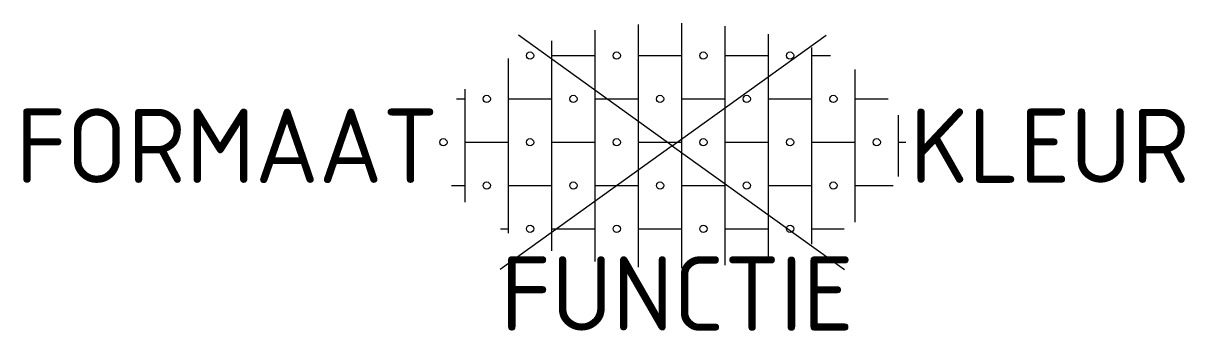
# Model space of a CAD drawing. Extents: x -15.7 to 12.4, y -4.5 to 3.
import ezdxf
from ezdxf.enums import TextEntityAlignment as Align

# ---------------------------------------------------------------- set-up
doc = ezdxf.new("R2010")
doc.units = 0
doc.styles.add('NLCS-ISO', font='NLCS-ISO.ttf')

msp = doc.modelspace()

# ---------------------------------------------------------------- linework, layer by layer
at = {"ltscale": 0.1}
for p, q in [((-0.822, -2.941), (-0.822, 2.941)), ((0.228, -2.97), (0.228, 2.97)), ((1.278, -2.896), (1.278, 2.896)), ((0, 0), (-3.728, 2.684)), ((-2.922, -2.546), (-2.922, 2.546)), ((-1.872, -2.806), (-1.872, 2.806)), ((0, 0), (3.728, 2.684)), ((2.328, -2.709), (2.328, 2.709)), ((3.378, -2.385), (3.378, 2.385)), ((-3.972, -2.117), (-3.972, 2.117)), ((-2.922, 2.186), (-1.872, 2.186)), ((-0.822, 2.186), (0.228, 2.186)), ((1.278, 2.186), (2.328, 2.186)), ((3.378, 2.186), (3.836, 2.186)), ((4.428, -1.85), (4.428, 1.85)), ((-5.229, 1.136), (-5.022, 1.136)), ((-5.022, -1.37), (-5.022, 1.37)), ((-3.972, 1.136), (-2.922, 1.136)), ((-1.872, 1.136), (-0.822, 1.136)), ((0.228, 1.136), (1.278, 1.136)), ((2.328, 1.136), (3.378, 1.136)), ((4.428, 1.136), (5.229, 1.136)), ((5.478, -0.743), (5.478, 0.743)), ((-5.022, 0.086), (-3.972, 0.086)), ((0, 0), (-4.172, -3.003)), ((-2.922, 0.086), (-1.872, 0.086)), ((-0.822, 0.086), (0.228, 0.086)), ((1.278, 0.086), (2.328, 0.086)), ((3.378, 0.086), (4.428, 0.086)), ((5.478, 0.086), (5.656, 0.086)), ((0, 0), (4.172, -3.003)), ((-5.352, -0.964), (-5.022, -0.964)), ((-3.972, -0.964), (-2.922, -0.964)), ((-1.872, -0.964), (-0.822, -0.964)), ((0.228, -0.964), (1.278, -0.964)), ((2.328, -0.964), (3.378, -0.964)), ((4.428, -0.964), (5.352, -0.964)), ((-4.161, -2.014), (-3.972, -2.014)), ((-2.922, -2.014), (-1.872, -2.014)), ((-0.822, -2.014), (0.228, -2.014)), ((1.278, -2.014), (2.328, -2.014)), ((3.378, -2.014), (4.161, -2.014))]:
    msp.add_line(p, q, dxfattribs=at)
for centre in [(-3.446, 2.185), (-1.346, 2.185), (0.754, 2.185), (2.854, 2.185), (-4.496, 1.135), (-2.396, 1.135), (-0.296, 1.135), (1.804, 1.135), (3.904, 1.135), (-5.546, 0.085), (-3.446, 0.085), (-1.346, 0.085), (0.754, 0.085), (2.854, 0.085), (4.954, 0.085), (-4.496, -0.965), (-2.396, -0.965), (-0.296, -0.965), (1.804, -0.965), (3.904, -0.965), (-3.446, -2.015), (-1.346, -2.015), (0.754, -2.015), (2.854, -2.015)]:
    msp.add_circle(centre, 0.0881, dxfattribs=at)

# ---------------------------------------------------------------- texts
at = {"style": 'NLCS-ISO'}
msp.add_attdef('FORMAAT', text='KF', height=1.8, dxfattribs=at).set_placement((-5.669, 0), align=Align.MIDDLE_RIGHT)
msp.add_attdef('KLEUR', text='RD', height=1.8, dxfattribs=at).set_placement((5.756, 0), align=Align.MIDDLE_LEFT)
at = {"style": 'NLCS-ISO', "flags": 1}
msp.add_attdef('FUNCTIE', text='', height=1.8, dxfattribs=at).set_placement((0.116, -3.585), align=Align.MIDDLE_CENTER)

doc.saveas('drawing.dxf')
